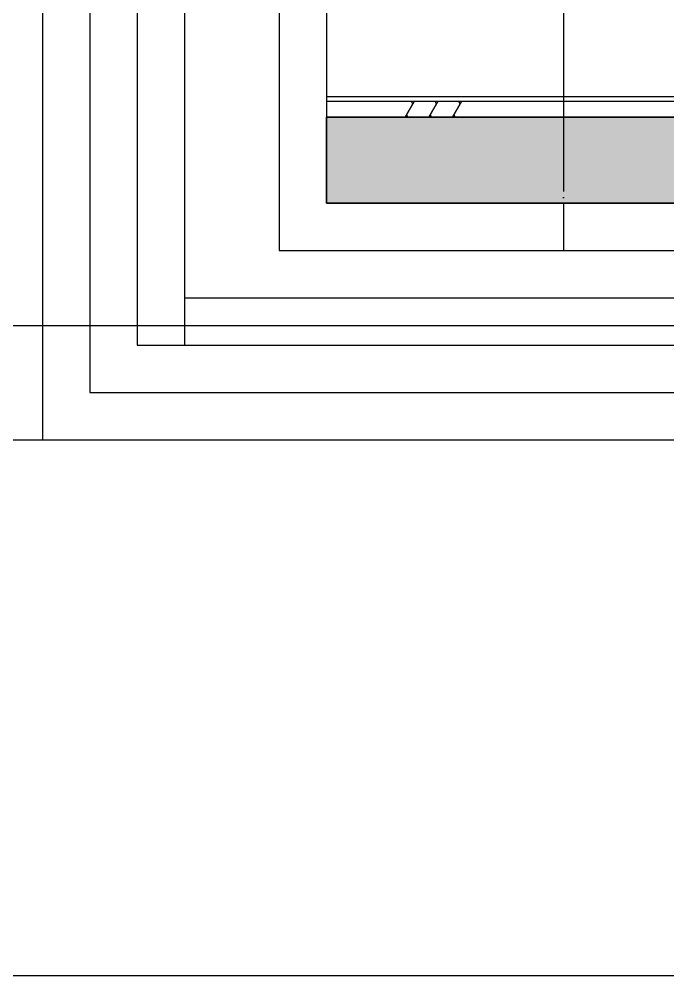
# Model space of a CAD drawing. Header units: millimetres. Extents: x 0 to 356400, y 0 to 68257.
# Drawn here: x 189578 to 197799, y 0 to 12135 of the extents above; entities that cross this region are included whole.
import ezdxf

# ---------------------------------------------------------------- set-up
doc = ezdxf.new("R2010")
doc.units = ezdxf.units.MM
doc.header["$LTSCALE"] = 75
doc.linetypes.add('CEN', pattern=[62, 60, -1, 0, -1])
for name, color, linetype in [('8', 8, 'Continuous'), ('A-SECT-MATR1-PAT', 8, 'Continuous'), ('A-SECT-MATR2', 6, 'Continuous'), ('A-ST-AXIS-CEN', 252, 'CEN'), ('A-ST-CONC', 2, 'Continuous')]:
    doc.layers.add(name, color=color, linetype=linetype)
for name, color, linetype, plot in [('Defpoint', 161, 'Continuous', False), ('G(그리드1)', 185, 'Continuous', False), ('G(그리드2)', 235, 'Continuous', False)]:
    doc.layers.add(name, color=color, linetype=linetype, plot=plot)

msp = doc.modelspace()

# ---------------------------------------------------------------- hatches: boundary and pattern name
at = {"layer": '8', "transparency": 33554687}
h = msp.add_hatch(color=256, dxfattribs=at)
h.dxf.hatch_style = 1
h.paths.add_polyline_path([(193475, 10890), (201117.8, 10890), (201437.8, 11210), (208435, 11210), (208435, 11470), (208375, 11470), (208375, 30500), (210175, 30500), (210175, 9800), (193475, 9800)])

# ---------------------------------------------------------------- linework, layer by layer
at = {"layer": '8'}
msp.add_lwpolyline([(193475, 10890), (201117.8, 10890), (201437.8, 11210), (208435, 11210), (208435, 11470), (208375, 11470), (208375, 30500), (210175, 30500), (210175, 9800), (193475, 9800)], close=True, dxfattribs=at)
at = {"layer": 'A-SECT-MATR1-PAT'}
for points in [[(194584.7, 11090), (194469.3, 10890), (194486.6, 10920), (194503.9, 10890), (194486.6, 10920), (194567.4, 11060), (194550.1, 11090)], [(194884.7, 11090), (194769.3, 10890), (194786.6, 10920), (194803.9, 10890), (194786.6, 10920), (194867.4, 11060), (194850.1, 11090)], [(195184.7, 11090), (195069.3, 10890), (195086.6, 10920), (195103.9, 10890), (195086.6, 10920), (195167.4, 11060), (195150.1, 11090)]]:
    msp.add_lwpolyline(points, dxfattribs=at)
at = {"layer": 'A-SECT-MATR2'}
for p, q in [((201035, 11090), (193475, 11090)), ((201117.8, 10890), (193475, 10890))]:
    msp.add_line(p, q, dxfattribs=at)
at = {"layer": 'A-ST-AXIS-CEN'}
msp.add_line((196475, 56300), (196475, 9200), dxfattribs=at)
at = {"layer": 'A-ST-CONC'}
msp.add_line((200975, 11150), (193475, 11150), dxfattribs=at)
at = {"layer": 'Defpoint'}
for points in [[(222750, 63000), (222750, 0), (178200, 0), (178200, 63000)], [(179700, 61500), (179700, 8250), (221250, 8250), (221250, 61500)]]:
    msp.add_lwpolyline(points, close=True, dxfattribs=at)
at = {"layer": 'G(그리드1)'}
for points in [[(213775, 59300), (187175, 59300), (187175, 6800), (213775, 6800)], [(213775, 59300), (189875, 59300), (189875, 6800), (213775, 6800)], [(213175, 58700), (190475, 58700), (190475, 7400), (213175, 7400)], [(212575, 58100), (191075, 58100), (191075, 8000), (212575, 8000)], [(211975, 57500), (191675, 57500), (191675, 8000), (211975, 8000)], [(210775, 56300), (192875, 56300), (192875, 9200), (210775, 9200)]]:
    msp.add_lwpolyline(points, close=True, dxfattribs=at)
msp.add_lwpolyline([(191675, 33266.7), (191675, 8600), (211975, 8600), (211975, 33266.7)], dxfattribs=at)
at = {"layer": 'G(그리드2)'}
msp.add_lwpolyline([(210175, 55700), (193475, 55700), (193475, 9800), (210175, 9800)], close=True, dxfattribs=at)

doc.saveas('drawing.dxf')
